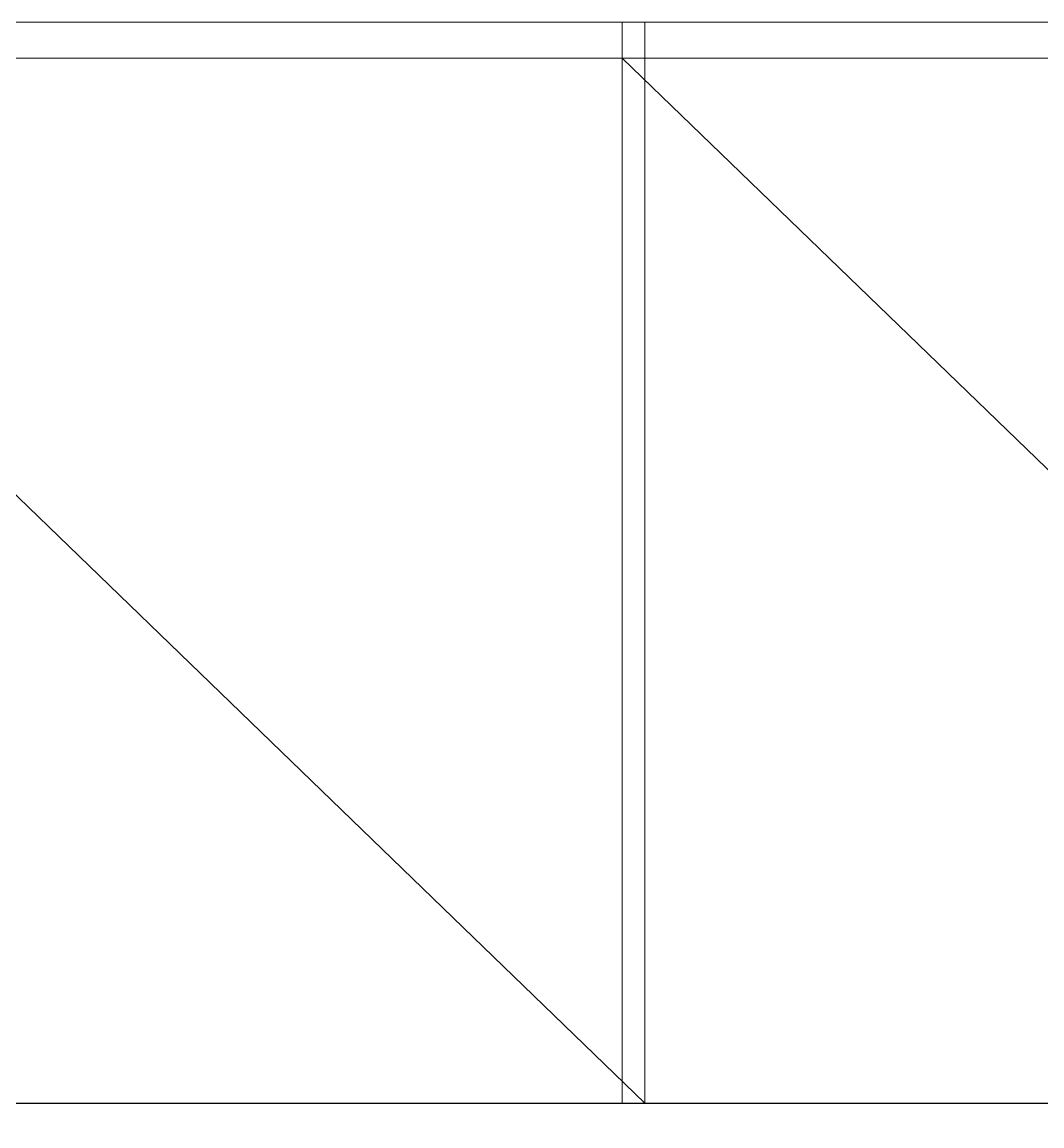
# Model space of a CAD drawing. Header units: millimetres. Extents: x 18 to 174501, y 22 to 24571.
# Drawn here: x 15144 to 15710, y 17730 to 18343 of the extents above; entities that cross this region are included whole.
import ezdxf

# ---------------------------------------------------------------- set-up
doc = ezdxf.new("R2010")
doc.units = ezdxf.units.MM
doc.header["$MEASUREMENT"] = 0
doc.linetypes.add('DASHED2', pattern=[0.375, 0.25, -0.125])
doc.layers.add('8', color=8, linetype='Continuous', lineweight=5)
doc.layers.add('LEGEND', color=1, linetype='DASHED2', lineweight=50)
doc.layers.add('WALL', color=255, linetype='Continuous')

# ---------------------------------------------------------------- blocks, each defined once
blk = doc.blocks.new('*U47')
at = {"layer": 'WALL', "color": 0}
blk.add_lwpolyline([(6651.46, 75), (8592.59, 75), (8592.59, -75), (6651.46, -75)], close=True, dxfattribs=at)
blk = doc.blocks.new('A$Cc80c1df7')
at = {"layer": '8', "transparency": 33554687}
for p, q in [((0, 600), (600, 600)), ((0, 600), (438.75, 600)), ((0, 600), (600, 600)), ((600, 600), (600, 0)), ((0, 580), (438.75, 580)), ((0, 580), (600, 580)), ((0, 580), (600, 0))]:
    blk.add_line(p, q, dxfattribs=at)
blk.add_lwpolyline([(600, 0), (0, 0), (0, 600), (600, 600)], close=True, dxfattribs=at)
blk = doc.blocks.new('TREGGG')
at = {"layer": 'LEGEND', "xscale": 0.2534259528393503, "yscale": 0.2534259528393503, "zscale": 0.2534259528393503}
for p in [(1833365.31, 60328.89), (1833514.2, 60328.89)]:
    blk.add_blockref('A$Cc80c1df7', p, dxfattribs=at)

msp = doc.modelspace()

# ---------------------------------------------------------------- block references
at = {"xscale": 3.945930242303777, "yscale": 3.945930242303777, "zscale": 3.945930242303777}
msp.add_blockref('TREGGG', (-7219442.32, -220310.58), dxfattribs=at)
at = {"xscale": 1.009725849341427, "yscale": 1.009725849341427, "zscale": 1.009725849341427, "rotation": 180}
msp.add_blockref('*U47', (22841.5, 17667.28), dxfattribs=at)

doc.saveas('drawing.dxf')
